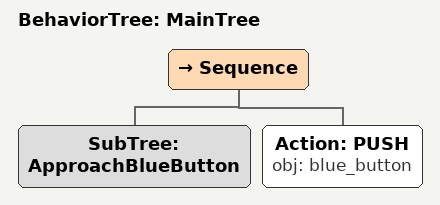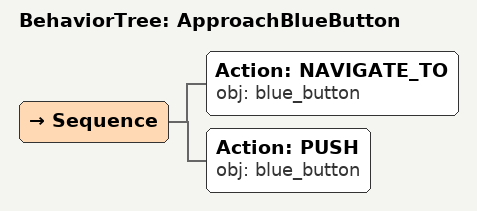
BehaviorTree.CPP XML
<root main_tree_to_execute="MainTree">
  <BehaviorTree ID="MainTree">
    <Sequence>
      <!-- Execute subtree ApproachBlueButton -->
      <SubTree ID="ApproachBlueButton" />
      <!-- Push blue_button forward toward front edge of table -->
      <Action ID="PUSH" obj="blue_button" />
    </Sequence>
  </BehaviorTree>
  <!-- Subtree definition ApproachBlueButton -->
  <BehaviorTree ID="ApproachBlueButton">
    <Sequence>
      <!-- Navigate to blue_button -->
      <Action ID="NAVIGATE_TO" obj="blue_button" />
      <!-- Push blue_button forward toward front edge of table -->
      <Action ID="PUSH" obj="blue_button" />
    </Sequence>
  </BehaviorTree>
</root>
